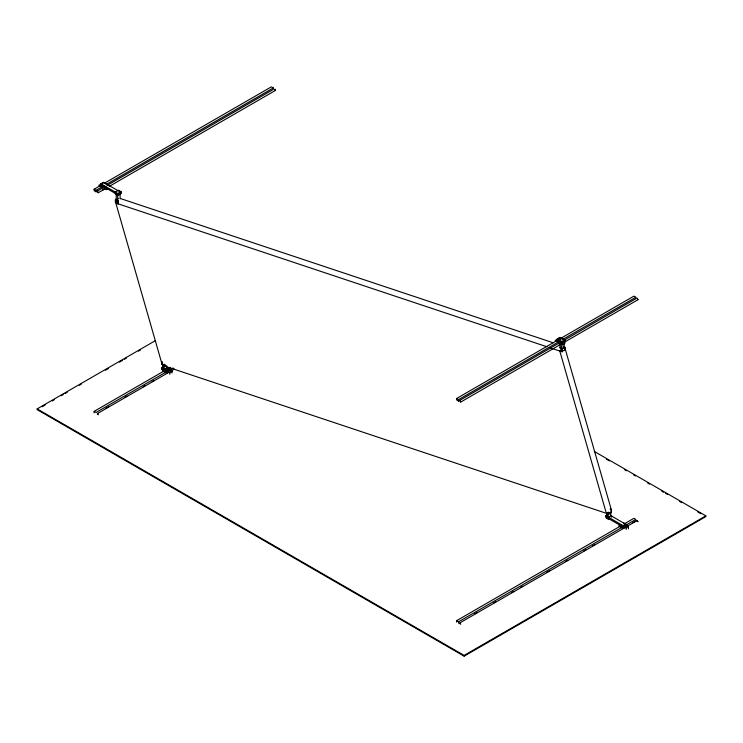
<?xml version="1.0" encoding="UTF-8"?>
<svg xmlns="http://www.w3.org/2000/svg" width="743" height="743" viewBox="0 0 743 743"><rect width="100%" height="100%" fill="white"/><g stroke="black" fill="none" stroke-linecap="round" stroke-linejoin="round"><path stroke-width="1.11" d="M98.345 414.808L97.825 413.6L97.305 414.204M274.529 89.401L275.309 89.253L275.486 90.414L109.24 186.4M638.126 521.753L637.206 520.509L627.185 526.295M98.225 192.762L97.426 191.378L98.225 192.762L106.23 188.137M460.734 402.056L459.936 400.672L460.734 402.056L561.884 343.656M638.005 299.708L637.206 298.333L638.005 299.708L563.891 342.495M625.188 527.456L459.936 622.857L459.936 623.776M460.734 624.241L459.936 622.857M637.206 520.509L637.085 521.149M100.909 183.772L103.491 182.286L120.765 192.261L120.765 193.561L118.183 195.047L100.909 185.081L100.909 183.772L117.858 193.561L121.081 191.703L121.081 193.561L117.858 195.418L115.286 193.932L115.286 192.075L118.508 190.208L121.081 191.703M102.06 188.323L96.051 191.787L94.12 190.672L94.12 189.186L102.125 184.561M104.131 183.4L271.381 86.838L273.322 87.962L273.322 89.448L107.066 185.434M94.12 189.186L96.051 190.301L104.066 185.676M106.063 184.524L273.322 87.962M108.162 184.793L103.974 182.379L98.819 185.36L103.008 187.775L104.726 186.781M104.726 188.768L106.23 189.632L107.735 188.768M120.765 192.261L118.183 193.747L118.183 195.047M594.335 451.475L705.85 515.856L705.85 516.599L464.124 656.162L37.15 409.644L37.15 408.901L155.51 340.573M42.165 406.755L45.174 405.019M52.196 400.96L54.202 399.799M61.223 395.75L63.229 394.589M65.235 393.437L67.242 392.276M79.278 385.329L81.284 384.168M105.357 370.274L108.367 368.537M119.4 362.166L122.409 360.429M124.415 359.268L126.421 358.107M138.458 351.16L140.464 349.999M167.621 369.206L167.621 367.348L164.398 369.206L164.398 371.073L161.816 369.577L161.816 367.72L163.432 366.791M164.101 369.847L162.383 370.841L166.571 373.255L168.289 372.262M164.965 371.519L164.965 369.912L166.358 369.104M94.12 412.857L94.12 411.371L165.225 370.32M167.231 369.16L170.231 367.423M161.816 367.72L167.054 370.748L169.636 369.262L169.636 370.562L167.054 372.048L163.126 369.773M167.156 371.435L96.051 412.486L94.12 411.371M169.163 370.274L173.165 367.961M167.537 373.014L167.537 371.398L169.794 370.098L172.051 371.398L172.051 373.014M106.063 408.195L109.072 406.458M125.093 397.208L127.099 396.047M143.12 386.797L145.126 385.645M152.139 381.596L154.135 380.435M170.017 371.277L171.735 370.283L167.537 367.859M97.426 413.563L168.531 372.512M170.537 371.351L174.54 369.039M167.537 371.398L169.794 372.698L172.051 371.398M561.179 342.477L557.25 340.201L557.25 338.901L559.823 337.415L562.776 339.114M558.717 343.266L458.561 401.081L456.629 399.966L456.629 398.48L557.779 340.08M560.789 338.344L633.9 296.132L635.832 297.256L635.832 298.742L561.847 341.557L561.847 343.415L559.265 341.929L559.265 340.062L562.488 338.204L565.07 339.69L565.07 341.557M456.629 398.48L458.561 399.595L559.711 341.195M562.72 339.458L635.832 297.256M564.504 339.923L560.306 337.508L555.151 340.48L559.34 342.904L561.058 341.91M562.562 344.761L564.819 343.461L564.819 341.037L562.562 342.337L562.562 344.761L560.306 343.461M564.661 350.064L564.661 347.092L561.764 348.764L559.665 347.557M559.423 347.232L562.163 348.811L564.903 347.232L564.903 349.34M609.269 513.432L611.201 512.317L611.201 509.336M609.994 518.131L608.378 519.06L605.805 517.574L605.805 515.716L607.412 514.778M606.771 518.456L606.771 513.079L608.703 514.221L611.443 512.642L611.443 509.475M620.442 524.967L618.724 525.96L622.913 528.384L624.631 527.391M456.629 622.151L456.629 620.665L621.882 525.255M623.879 524.103L633.9 518.317L635.832 519.431L458.561 621.78L456.629 620.665M605.805 515.716L623.396 525.868L625.968 524.382L625.968 525.682L623.396 527.177L608.043 518.308M623.879 528.134L623.879 526.518L626.135 525.217L628.392 526.518L628.392 528.942M474.582 614.015L477.591 612.278M493.612 603.028L495.618 601.876M511.639 592.626L513.645 591.465M520.657 587.416L522.663 586.264M546.699 572.389L549.699 570.652M565.72 561.402L567.726 560.241M583.747 550.99L585.753 549.839M592.765 545.789L594.771 544.628M626.349 526.397L628.067 525.403L623.879 522.988M632.822 522.663L635.832 520.927M623.879 526.518L626.135 527.827L628.392 526.518M37.15 408.901L464.124 655.41L705.85 515.856M275.486 90.414L274.873 90.2M120.301 198.492L553.303 342.82M546.857 346.74L117.162 203.508A2.898 1.18 -71.6 0 1 116.846 201.251A2.898 1.18 -71.6 0 1 118.183 198.455M550.154 347.845L561.141 351.504A2.898 1.18 -71.6 0 1 561.615 347.185M163.692 365.76L607.681 513.757M557.25 338.901L561.847 341.557M563.268 346.284L564.661 347.092M606.39 459.174L609.409 460.92M624.473 469.613L626.479 470.774M633.519 474.833L635.525 475.994M647.58 482.959L649.586 484.12M661.641 491.077L663.657 492.237M665.663 493.398L667.669 494.559M679.734 501.516L681.74 502.677M697.816 511.955L700.825 513.701M610.625 515.521L625.968 524.382M166.683 367.553L169.636 369.262M164.965 369.912L166.358 370.711M564.903 347.873L611.433 510.116M559.748 350.863L605.972 512.001M115.453 201.762L161.983 364.005M626.135 527.827L626.135 529.434M623.396 525.868L623.396 527.177M611.6 517.202L611.6 515.345L608.378 517.202L608.378 519.06M610.635 512.521L610.635 515.744M608.703 512.113L608.703 514.221M608.22 513.915L608.22 519.292M564.104 343.572L564.104 347.873M562.163 348.811L562.163 351.978M561.68 342.811L561.764 351.745M560.231 344.13L560.231 347.352M559.823 337.415L559.823 338.715M559.34 342.904L559.34 345.133M464.124 655.41L464.124 656.162M458.561 399.595L458.561 401.081M458.561 621.78L458.561 623.266M169.794 372.698L169.794 374.314M167.054 370.748L167.054 372.735M166.655 365.602L166.655 367.748M164.714 364.126L164.714 366.234L161.974 364.646L161.974 362.538M164.231 364.85L164.231 369.15M162.782 364.005L162.782 370.46M162.215 361.813L162.215 364.785M162.141 367.906L162.141 369.206M120.115 193.421L120.115 198.799M117.858 193.561L117.858 195.418M117.784 203.749L117.784 200.768L115.685 199.561L115.685 202.542M117.7 194.824L117.7 201.269M116.252 193.988L116.252 202.588M106.23 189.632L106.23 187.217L103.974 185.917L103.974 187.524M103.008 187.775L103.008 190.004M96.051 190.301L96.051 191.787M563.528 346.647A2.898 2.266 -16 0 1 564.364 350.055A2.898 2.266 -16 0 1 559.953 350.492M610.059 508.89A2.898 2.266 -16 0 1 610.895 512.298A2.898 2.266 -16 0 1 606.483 512.744M117.886 203.136A2.898 2.266 -16 0 1 115.676 199.978M165.531 365.194A2.898 2.266 -16 0 1 162.503 364.748A2.898 2.266 -16 0 1 162.215 362.231M608.145 513.794A2.898 1.18 -71.6 0 1 607.254 512.512M164.166 365.807A2.898 1.18 -71.6 0 1 163.274 364.516M564.745 340.248L562.163 341.743L562.163 343.043L564.745 341.557L564.745 340.248M118.183 200.814L115.444 199.235L115.444 202.402L118.183 203.981L118.183 200.814"/></g></svg>
